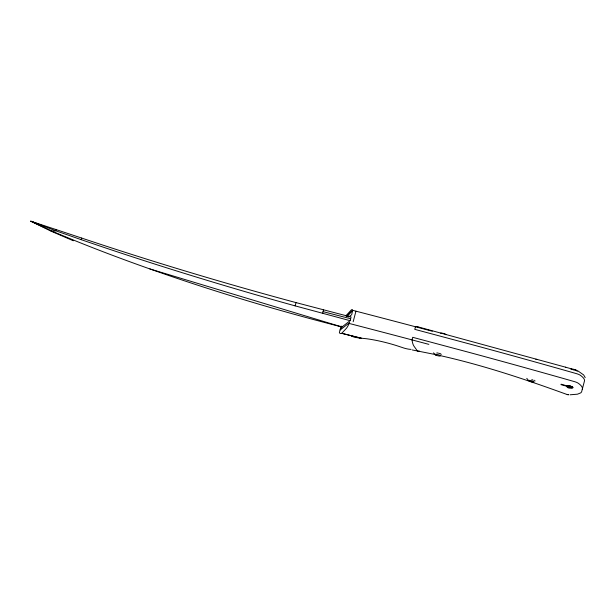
<?xml version="1.0" encoding="UTF-8"?>
<svg xmlns="http://www.w3.org/2000/svg" width="616" height="616" viewBox="0 0 616 616"><rect width="100%" height="100%" fill="white"/><g stroke="black" fill="none" stroke-linecap="round" stroke-linejoin="round"><path stroke-width="0.92" d="M432.309 331.231L413.236 326.172A2505.003 513.806 14.7 0 0 355.948 311.172L352.645 310.318L351.682 314.707L348.748 316.978M56.125 229.383L55.756 230.784L51.143 231.216L30.8 221.198L81.674 238.061A798.606 163.802 14.7 0 0 296.003 302.602L351.082 317.001L350.111 320.682L341.972 326.981L340.078 329.937L341.11 326.018M350.111 320.682L295.141 305.875A798.636 164.834 15.2 0 1 81.25 239.678L81.674 238.061M295.141 305.875L296.003 302.602M322.607 313.382L323.515 309.902M353.176 321.721L355.948 311.172M566.651 386.54C568.206 385.139 572.333 386.132 572.849 387.826C571.148 388.58 566.096 388.419 566.943 385.778A3.211 0.654 14.7 0 1 570.016 386.07L571.556 386.555A3.211 0.654 14.7 0 1 571.386 387.687A3.211 0.654 14.7 0 1 566.812 385.924M571.117 369.531C571.787 368.145 577.4 370.339 576.938 371.086M566.943 385.778L566.812 386.286L560.93 384.615L561.153 384.207L567.482 386.009M571.255 369.392L571.286 368.915M576.491 370.439A3.211 0.654 14.7 0 0 575.868 370.17L575.883 370.116M361.469 338.176L341.703 333.31L346.231 328.513A40.256 4.243 -74 0 0 349.187 323.454L349.595 322.668L340.047 330.053L339.37 332.64A37.453 6.891 -73.9 0 0 341.703 333.31L360.214 338.084L366.743 338.769A41.087 8.424 14.7 0 1 397.058 345.776L403.765 348.002A46.377 40.217 83.3 0 0 408.377 349.11L408.4 349.118A32.81 25.772 89.3 0 0 411.065 349.372M347.085 316.547L352.645 310.318A40.256 4.243 -74 0 0 351.043 310.202L346.793 314.838A37.453 6.661 -72.2 0 0 345.607 315.831M346.331 316.224L352.645 310.318M565.619 367.198L571.948 368.999M570.016 394.802L577.523 394.178L580.842 392.815L581.604 391.853L584.376 381.312A47.101 9.664 14.7 0 0 581.288 375.983L580.18 375.19A5.197 1.07 14.7 0 0 576.376 373.612L565.426 370.501A1633.085 334.965 14.7 0 0 469.754 344.028L414.784 329.352L415.461 326.765A41.503 9.748 -78.2 0 1 418.356 327.365M360.214 338.084L356.61 337.606A57.157 33.403 -66.6 0 1 353.199 336.783L352.606 336.544A45.692 20.767 -69.1 0 1 351.52 335.982M412.281 349.95L436.305 354.731M440.71 355.732C483.806 365.411 525.741 379.487 567.213 394.563L568.529 394.764L567.236 394.502M323.061 311.642L350.627 318.741M349.187 323.454L352.498 324.309A2505.003 513.806 14.7 0 1 409.779 339.3L428.859 344.367M417.009 326.596L565.727 367.228M149.857 268.93L341.972 326.981A480.449 99.638 15.2 0 1 149.857 268.93A480.442 99.353 15.1 0 1 52.599 231.37L30.8 221.198L55.756 230.784L81.25 239.678M575.868 370.17L574.328 369.685A3.211 0.654 14.7 0 0 572.757 369.369M30.8 221.198L37.892 224.008M571.694 369.176L571.332 368.953M573.534 369.954L572.618 369.562M51.143 231.216L73.327 240.764M577.885 370.894L583.645 374.921L585.2 377.6M526.765 378.34L528.667 380.68M433.564 352.829L434.996 354.585M440.594 333.156A2.826 0.578 14.7 0 1 443.936 333.572A2.826 0.578 14.7 0 1 445.892 334.788M535.812 359.244A2.826 0.578 14.7 0 1 537.006 359.498M531.824 379.602A2.71 0.554 14.7 0 1 532.501 379.756M533.803 380.172A2.71 0.554 14.7 0 1 534.334 380.403M534.973 380.819A2.71 0.554 14.7 0 1 535.042 380.988M567.675 385.855A2.733 0.562 14.7 0 1 572.133 386.964A2.733 0.562 14.7 0 1 570.293 387.387A2.733 0.562 14.7 0 1 567.39 385.916M436.813 352.906A2.71 0.554 14.7 0 1 438.007 353.068M438.692 353.23A2.71 0.554 14.7 0 1 440.517 353.869M440.917 354.085A2.71 0.554 14.7 0 1 441.225 354.454M572.418 369.461A2.733 0.562 14.7 0 1 576.16 370.424M582.282 389.266A47.101 9.664 14.7 0 0 579.194 383.945L578.085 383.144A5.197 1.07 14.7 0 0 574.281 381.574L563.34 378.455A1633.085 334.965 14.7 0 0 467.66 351.99L412.689 337.306L412.012 339.893A41.503 9.748 -78.2 0 0 414.021 346.238L417.117 350.573A21.013 4.936 -78.2 0 0 419.188 350.989M576.969 370.701A3.211 0.654 14.7 0 1 577.331 371.14M435.758 355.078A2.826 0.554 14.7 0 0 440.325 355.963A2.826 0.554 14.7 0 0 436.952 354.416A2.826 0.554 14.7 0 0 435.758 355.078M529.437 381.173A2.826 0.554 14.7 0 0 534.003 382.059A2.826 0.554 14.7 0 0 530.622 380.519A2.826 0.554 14.7 0 0 529.437 381.173"/></g></svg>
